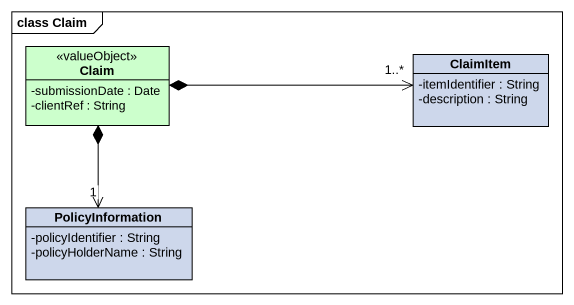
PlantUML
@startuml
mainframe class Claim
hide circle
hide empty members
skinparam classAttributeIconSize 0
class Claim <<valueObject>> #CCFFCC {
  -submissionDate : Date
  -clientRef : String
}
class ClaimItem #CDD7EB {
  -itemIdentifier : String
  -description : String
}
class PolicyInformation #CDD7EB {
  -policyIdentifier : String
  -policyHolderName : String
}
Claim *-right-> "1..*" ClaimItem
Claim *--> "1" PolicyInformation
@enduml
